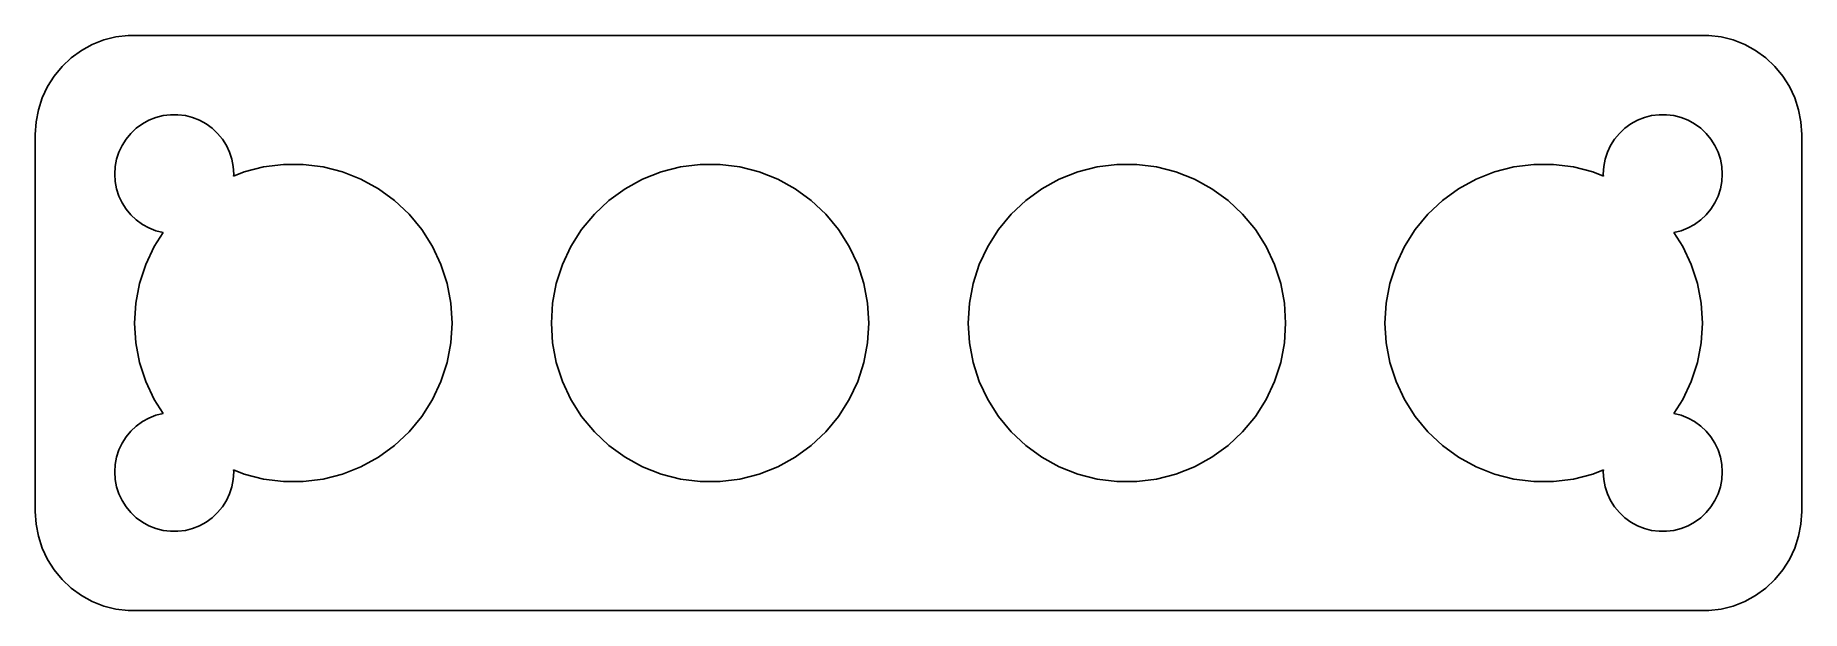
# Model space of a CAD drawing. Header units: metres. Extents: x -44.5 to 44.5, y -14.5 to 14.5.
import ezdxf

# ---------------------------------------------------------------- set-up
doc = ezdxf.new("R2010")
doc.units = ezdxf.units.M

msp = doc.modelspace()

# ---------------------------------------------------------------- linework, layer by layer
for p, q in [((-41.0451, 14.2553), (-41.6289, 14.0241)), ((-40.4369, 14.4114), (-41.0451, 14.2553)), ((-39.8139, 14.4901), (-40.4369, 14.4114)), ((39.8139, 14.4901), (-39.8139, 14.4901)), ((40.4369, 14.4114), (39.8139, 14.4901)), ((41.0451, 14.2553), (40.4369, 14.4114)), ((41.6289, 14.0241), (41.0451, 14.2553)), ((-42.6871, 13.3526), (-43.1448, 12.9227)), ((-42.1791, 13.7216), (-42.6871, 13.3526)), ((-41.6289, 14.0241), (-42.1791, 13.7216)), ((42.1791, 13.7216), (41.6289, 14.0241)), ((42.6871, 13.3526), (42.1791, 13.7216)), ((43.1448, 12.9227), (42.6871, 13.3526)), ((-43.1448, 12.9227), (-43.5451, 12.4389)), ((43.5451, 12.4389), (43.1448, 12.9227)), ((-43.8815, 11.9088), (-44.1489, 11.3406)), ((-43.5451, 12.4389), (-43.8815, 11.9088)), ((43.8815, 11.9088), (43.5451, 12.4389)), ((44.1489, 11.3406), (43.8815, 11.9088)), ((-44.3429, 10.7434), (-44.4606, 10.1267)), ((-44.1489, 11.3406), (-44.3429, 10.7434)), ((44.3429, 10.7434), (44.1489, 11.3406)), ((44.4606, 10.1267), (44.3429, 10.7434)), ((-44.4606, 10.1267), (-44.5, 9.5)), ((-39.6869, 9.55363), (-39.4123, 9.81154)), ((-39.4123, 9.81154), (-39.1075, 10.033)), ((-39.1075, 10.033), (-38.7773, 10.2145)), ((-38.7773, 10.2145), (-38.427, 10.3532)), ((-38.427, 10.3532), (-38.0621, 10.4469)), ((-38.0621, 10.4469), (-37.6884, 10.4941)), ((-37.6884, 10.4941), (-37.3116, 10.4941)), ((-37.3116, 10.4941), (-36.9379, 10.4469)), ((-36.9379, 10.4469), (-36.5729, 10.3532)), ((-36.5729, 10.3532), (-36.2227, 10.2145)), ((-36.2227, 10.2145), (-35.8925, 10.033)), ((-35.8925, 10.033), (-35.5877, 9.81154)), ((-35.5877, 9.81154), (-35.3131, 9.55363)), ((35.3131, 9.55363), (35.5877, 9.81154)), ((35.5877, 9.81154), (35.8925, 10.033)), ((35.8925, 10.033), (36.2227, 10.2145)), ((36.2227, 10.2145), (36.5729, 10.3532)), ((36.5729, 10.3532), (36.9379, 10.4469)), ((36.9379, 10.4469), (37.3116, 10.4941)), ((37.3116, 10.4941), (37.6884, 10.4941)), ((37.6884, 10.4941), (38.0621, 10.4469)), ((38.0621, 10.4469), (38.427, 10.3532)), ((38.427, 10.3532), (38.7773, 10.2145)), ((38.7773, 10.2145), (39.1075, 10.033)), ((39.1075, 10.033), (39.4123, 9.81154)), ((39.4123, 9.81154), (39.6869, 9.55363)), ((44.5, 9.5), (44.4606, 10.1267)), ((-44.5, 9.5), (-44.5, -9.5)), ((-40.2893, 8.60437), (-40.1289, 8.94525)), ((-40.1289, 8.94525), (-39.927, 9.26335)), ((-39.927, 9.26335), (-39.6869, 9.55363)), ((-35.3131, 9.55363), (-35.0729, 9.26335)), ((-35.0729, 9.26335), (-34.8711, 8.94525)), ((-34.8711, 8.94525), (-34.7107, 8.60437)), ((34.7107, 8.60437), (34.8711, 8.94525)), ((34.8711, 8.94525), (35.0729, 9.26335)), ((35.0729, 9.26335), (35.3131, 9.55363)), ((39.6869, 9.55363), (39.927, 9.26335)), ((39.927, 9.26335), (40.1289, 8.94525)), ((40.1289, 8.94525), (40.2893, 8.60437)), ((44.5, -9.5), (44.5, 9.5)), ((-40.4763, 7.87599), (-40.4057, 8.24606)), ((-40.4057, 8.24606), (-40.2893, 8.60437)), ((-34.7107, 8.60437), (-34.5942, 8.24606)), ((-34.5942, 8.24606), (-34.5237, 7.87599)), ((34.5237, 7.87599), (34.5942, 8.24606)), ((34.5942, 8.24606), (34.7107, 8.60437)), ((40.2893, 8.60437), (40.4057, 8.24606)), ((40.4057, 8.24606), (40.4763, 7.87599)), ((-40.5, 7.5), (-40.4763, 7.87599)), ((-40.4763, 7.12399), (-40.5, 7.5)), ((-40.4057, 6.75392), (-40.4763, 7.12399)), ((-34.5237, 7.87599), (-34.5, 7.5)), ((-34.5065, 7.39688), (-33.9721, 7.60844)), ((-34.5, 7.5), (-34.5065, 7.39688)), ((-33.9721, 7.60844), (-32.999, 7.85829)), ((-32.999, 7.85829), (-32.0023, 7.98421)), ((-32.0023, 7.98421), (-30.9977, 7.98421)), ((-30.9977, 7.98421), (-30.0009, 7.85829)), ((-30.0009, 7.85829), (-29.0279, 7.60844)), ((-29.0279, 7.60844), (-28.0938, 7.2386)), ((-28.0938, 7.2386), (-27.2134, 6.75461)), ((-14.7866, 6.75461), (-13.9062, 7.2386)), ((-13.9062, 7.2386), (-12.9721, 7.60844)), ((-12.9721, 7.60844), (-11.999, 7.85829)), ((-11.999, 7.85829), (-11.0023, 7.98421)), ((-11.0023, 7.98421), (-9.99767, 7.98421)), ((-9.99767, 7.98421), (-9.00095, 7.85829)), ((-9.00095, 7.85829), (-8.02786, 7.60844)), ((-8.02786, 7.60844), (-7.09377, 7.2386)), ((-7.09377, 7.2386), (-6.21338, 6.75461)), ((6.21338, 6.75461), (7.09377, 7.2386)), ((7.09377, 7.2386), (8.02786, 7.60844)), ((8.02786, 7.60844), (9.00095, 7.85829)), ((9.00095, 7.85829), (9.99767, 7.98421)), ((9.99767, 7.98421), (11.0023, 7.98421)), ((11.0023, 7.98421), (11.999, 7.85829)), ((11.999, 7.85829), (12.9721, 7.60844)), ((12.9721, 7.60844), (13.9062, 7.2386)), ((13.9062, 7.2386), (14.7866, 6.75461)), ((27.2134, 6.75461), (28.0938, 7.2386)), ((28.0938, 7.2386), (29.0279, 7.60844)), ((29.0279, 7.60844), (30.0009, 7.85829)), ((30.0009, 7.85829), (30.9977, 7.98421)), ((30.9977, 7.98421), (32.0023, 7.98421)), ((32.0023, 7.98421), (32.999, 7.85829)), ((32.999, 7.85829), (33.9721, 7.60844)), ((33.9721, 7.60844), (34.5065, 7.39688)), ((34.5, 7.5), (34.5237, 7.87599)), ((34.5065, 7.39688), (34.5, 7.5)), ((40.4763, 7.12399), (40.4057, 6.75392)), ((40.4763, 7.87599), (40.5, 7.5)), ((40.5, 7.5), (40.4763, 7.12399)), ((-40.2893, 6.39561), (-40.4057, 6.75392)), ((-40.1289, 6.05473), (-40.2893, 6.39561)), ((-27.2134, 6.75461), (-26.4006, 6.16409)), ((-15.5994, 6.16409), (-14.7866, 6.75461)), ((-6.21338, 6.75461), (-5.4006, 6.16409)), ((5.4006, 6.16409), (6.21338, 6.75461)), ((14.7866, 6.75461), (15.5994, 6.16409)), ((26.4006, 6.16409), (27.2134, 6.75461)), ((40.2893, 6.39561), (40.1289, 6.05473)), ((40.4057, 6.75392), (40.2893, 6.39561)), ((-39.927, 5.73663), (-40.1289, 6.05473)), ((-39.6869, 5.44635), (-39.927, 5.73663)), ((-39.4123, 5.18845), (-39.6869, 5.44635)), ((-26.4006, 6.16409), (-25.6682, 5.47636)), ((-25.6682, 5.47636), (-25.0279, 4.70227)), ((-16.9721, 4.70227), (-16.3317, 5.47636)), ((-16.3317, 5.47636), (-15.5994, 6.16409)), ((-5.4006, 6.16409), (-4.66824, 5.47636)), ((-4.66824, 5.47636), (-4.02786, 4.70227)), ((4.02786, 4.70227), (4.66824, 5.47636)), ((4.66824, 5.47636), (5.4006, 6.16409)), ((15.5994, 6.16409), (16.3317, 5.47636)), ((16.3317, 5.47636), (16.9721, 4.70227)), ((25.0279, 4.70227), (25.6682, 5.47636)), ((25.6682, 5.47636), (26.4006, 6.16409)), ((39.6869, 5.44635), (39.4123, 5.18845)), ((39.927, 5.73663), (39.6869, 5.44635)), ((40.1289, 6.05473), (39.927, 5.73663)), ((-39.1075, 4.96701), (-39.4123, 5.18845)), ((-38.7773, 4.78551), (-39.1075, 4.96701)), ((-38.427, 4.64682), (-38.7773, 4.78551)), ((-38.5105, 3.85402), (-38.0661, 4.55415)), ((-38.0661, 4.55415), (-38.427, 4.64682)), ((-25.0279, 4.70227), (-24.4895, 3.85402)), ((-17.5105, 3.85402), (-16.9721, 4.70227)), ((-4.02786, 4.70227), (-3.48953, 3.85402)), ((3.48953, 3.85402), (4.02786, 4.70227)), ((16.9721, 4.70227), (17.5105, 3.85402)), ((24.4895, 3.85402), (25.0279, 4.70227)), ((38.427, 4.64682), (38.0661, 4.55415)), ((38.0661, 4.55415), (38.5105, 3.85402)), ((38.7773, 4.78551), (38.427, 4.64682)), ((39.1075, 4.96701), (38.7773, 4.78551)), ((39.4123, 5.18845), (39.1075, 4.96701)), ((-38.9382, 2.94499), (-38.5105, 3.85402)), ((-24.4895, 3.85402), (-24.0618, 2.94499)), ((-17.9382, 2.94499), (-17.5105, 3.85402)), ((-3.48953, 3.85402), (-3.06178, 2.94499)), ((3.06178, 2.94499), (3.48953, 3.85402)), ((17.5105, 3.85402), (17.9382, 2.94499)), ((24.0618, 2.94499), (24.4895, 3.85402)), ((38.5105, 3.85402), (38.9382, 2.94499)), ((-39.2487, 1.98952), (-38.9382, 2.94499)), ((-24.0618, 2.94499), (-23.7513, 1.98952)), ((-18.2487, 1.98952), (-17.9382, 2.94499)), ((-3.06178, 2.94499), (-2.75133, 1.98952)), ((2.75133, 1.98952), (3.06178, 2.94499)), ((17.9382, 2.94499), (18.2487, 1.98952)), ((23.7513, 1.98952), (24.0618, 2.94499)), ((38.9382, 2.94499), (39.2487, 1.98952)), ((-39.4369, 1.00266), (-39.2487, 1.98952)), ((-23.7513, 1.98952), (-23.5631, 1.00266)), ((-18.4369, 1.00266), (-18.2487, 1.98952)), ((-2.75133, 1.98952), (-2.56308, 1.00266)), ((2.56308, 1.00266), (2.75133, 1.98952)), ((18.2487, 1.98952), (18.4369, 1.00266)), ((23.5631, 1.00266), (23.7513, 1.98952)), ((39.2487, 1.98952), (39.4369, 1.00266)), ((-39.5, 0), (-39.4369, 1.00266)), ((-23.5631, 1.00266), (-23.5, 0)), ((-18.5, 0), (-18.4369, 1.00266)), ((-2.56308, 1.00266), (-2.5, 0)), ((2.5, 0), (2.56308, 1.00266)), ((18.4369, 1.00266), (18.5, 0)), ((23.5, 0), (23.5631, 1.00266)), ((39.4369, 1.00266), (39.5, 0)), ((-39.4369, -1.00266), (-39.5, 0)), ((-23.5, 0), (-23.5631, -1.00266)), ((-18.4369, -1.00266), (-18.5, 0)), ((-2.5, 0), (-2.56308, -1.00266)), ((2.56308, -1.00266), (2.5, 0)), ((18.5, 0), (18.4369, -1.00266)), ((23.5631, -1.00266), (23.5, 0)), ((39.5, 0), (39.4369, -1.00266)), ((-39.2487, -1.98952), (-39.4369, -1.00266)), ((-23.5631, -1.00266), (-23.7513, -1.98952)), ((-18.2487, -1.98952), (-18.4369, -1.00266)), ((-2.56308, -1.00266), (-2.75133, -1.98952)), ((2.75133, -1.98952), (2.56308, -1.00266)), ((18.4369, -1.00266), (18.2487, -1.98952)), ((23.7513, -1.98952), (23.5631, -1.00266)), ((39.4369, -1.00266), (39.2487, -1.98952)), ((-38.9382, -2.94499), (-39.2487, -1.98952)), ((-23.7513, -1.98952), (-24.0618, -2.94499)), ((-17.9382, -2.94499), (-18.2487, -1.98952)), ((-2.75133, -1.98952), (-3.06178, -2.94499)), ((3.06178, -2.94499), (2.75133, -1.98952)), ((18.2487, -1.98952), (17.9382, -2.94499)), ((24.0618, -2.94499), (23.7513, -1.98952)), ((39.2487, -1.98952), (38.9382, -2.94499)), ((-38.5105, -3.85402), (-38.9382, -2.94499)), ((-24.0618, -2.94499), (-24.4895, -3.85402)), ((-17.5105, -3.85402), (-17.9382, -2.94499)), ((-3.06178, -2.94499), (-3.48953, -3.85402)), ((3.48953, -3.85402), (3.06178, -2.94499)), ((17.9382, -2.94499), (17.5105, -3.85402)), ((24.4895, -3.85402), (24.0618, -2.94499)), ((38.9382, -2.94499), (38.5105, -3.85402)), ((-38.0661, -4.55415), (-38.5105, -3.85402)), ((-24.4895, -3.85402), (-25.0279, -4.70227)), ((-16.9721, -4.70227), (-17.5105, -3.85402)), ((-3.48953, -3.85402), (-4.02786, -4.70227)), ((4.02786, -4.70227), (3.48953, -3.85402)), ((17.5105, -3.85402), (16.9721, -4.70227)), ((25.0279, -4.70227), (24.4895, -3.85402)), ((38.5105, -3.85402), (38.0661, -4.55415)), ((-39.6869, -5.44635), (-39.4123, -5.18845)), ((-39.4123, -5.18845), (-39.1075, -4.96701)), ((-39.1075, -4.96701), (-38.7773, -4.78551)), ((-38.7773, -4.78551), (-38.427, -4.64682)), ((-38.427, -4.64682), (-38.0661, -4.55415)), ((-25.0279, -4.70227), (-25.6682, -5.47636)), ((-16.3317, -5.47636), (-16.9721, -4.70227)), ((-4.02786, -4.70227), (-4.66824, -5.47636)), ((4.66824, -5.47636), (4.02786, -4.70227)), ((16.9721, -4.70227), (16.3317, -5.47636)), ((25.6682, -5.47636), (25.0279, -4.70227)), ((38.0661, -4.55415), (38.427, -4.64682)), ((38.427, -4.64682), (38.7773, -4.78551)), ((38.7773, -4.78551), (39.1075, -4.96701)), ((39.1075, -4.96701), (39.4123, -5.18845)), ((39.4123, -5.18845), (39.6869, -5.44635)), ((-40.2893, -6.39561), (-40.1289, -6.05473)), ((-40.1289, -6.05473), (-39.927, -5.73663)), ((-39.927, -5.73663), (-39.6869, -5.44635)), ((-26.4006, -6.16409), (-27.2134, -6.75461)), ((-25.6682, -5.47636), (-26.4006, -6.16409)), ((-15.5994, -6.16409), (-16.3317, -5.47636)), ((-14.7866, -6.75461), (-15.5994, -6.16409)), ((-5.4006, -6.16409), (-6.21338, -6.75461)), ((-4.66824, -5.47636), (-5.4006, -6.16409)), ((5.4006, -6.16409), (4.66824, -5.47636)), ((6.21338, -6.75461), (5.4006, -6.16409)), ((15.5994, -6.16409), (14.7866, -6.75461)), ((16.3317, -5.47636), (15.5994, -6.16409)), ((26.4006, -6.16409), (25.6682, -5.47636)), ((27.2134, -6.75461), (26.4006, -6.16409)), ((39.6869, -5.44635), (39.927, -5.73663)), ((39.927, -5.73663), (40.1289, -6.05473)), ((40.1289, -6.05473), (40.2893, -6.39561)), ((-40.4763, -7.12399), (-40.4057, -6.75392)), ((-40.4057, -6.75392), (-40.2893, -6.39561)), ((-27.2134, -6.75461), (-28.0938, -7.2386)), ((-13.9062, -7.2386), (-14.7866, -6.75461)), ((-6.21338, -6.75461), (-7.09377, -7.2386)), ((7.09377, -7.2386), (6.21338, -6.75461)), ((14.7866, -6.75461), (13.9062, -7.2386)), ((28.0938, -7.2386), (27.2134, -6.75461)), ((40.2893, -6.39561), (40.4057, -6.75392)), ((40.4057, -6.75392), (40.4763, -7.12399)), ((-40.5, -7.5), (-40.4763, -7.12399)), ((-40.4763, -7.87599), (-40.5, -7.5)), ((-40.4057, -8.24606), (-40.4763, -7.87599)), ((-34.5237, -7.87599), (-34.5942, -8.24606)), ((-34.5, -7.5), (-34.5237, -7.87599)), ((-33.9721, -7.60844), (-34.5065, -7.39688)), ((-34.5065, -7.39688), (-34.5, -7.5)), ((-32.999, -7.85829), (-33.9721, -7.60844)), ((-32.0023, -7.98421), (-32.999, -7.85829)), ((-30.9977, -7.98421), (-32.0023, -7.98421)), ((-30.0009, -7.85829), (-30.9977, -7.98421)), ((-29.0279, -7.60844), (-30.0009, -7.85829)), ((-28.0938, -7.2386), (-29.0279, -7.60844)), ((-12.9721, -7.60844), (-13.9062, -7.2386)), ((-11.999, -7.85829), (-12.9721, -7.60844)), ((-11.0023, -7.98421), (-11.999, -7.85829)), ((-9.99767, -7.98421), (-11.0023, -7.98421)), ((-9.00095, -7.85829), (-9.99767, -7.98421)), ((-8.02786, -7.60844), (-9.00095, -7.85829)), ((-7.09377, -7.2386), (-8.02786, -7.60844)), ((8.02786, -7.60844), (7.09377, -7.2386)), ((9.00095, -7.85829), (8.02786, -7.60844)), ((9.99767, -7.98421), (9.00095, -7.85829)), ((11.0023, -7.98421), (9.99767, -7.98421)), ((11.999, -7.85829), (11.0023, -7.98421)), ((12.9721, -7.60844), (11.999, -7.85829)), ((13.9062, -7.2386), (12.9721, -7.60844)), ((29.0279, -7.60844), (28.0938, -7.2386)), ((30.0009, -7.85829), (29.0279, -7.60844)), ((30.9977, -7.98421), (30.0009, -7.85829)), ((32.0023, -7.98421), (30.9977, -7.98421)), ((32.999, -7.85829), (32.0023, -7.98421)), ((33.9721, -7.60844), (32.999, -7.85829)), ((34.5065, -7.39688), (33.9721, -7.60844)), ((34.5, -7.5), (34.5065, -7.39688)), ((34.5237, -7.87599), (34.5, -7.5)), ((34.5942, -8.24606), (34.5237, -7.87599)), ((40.4763, -7.87599), (40.4057, -8.24606)), ((40.4763, -7.12399), (40.5, -7.5)), ((40.5, -7.5), (40.4763, -7.87599)), ((-40.2893, -8.60437), (-40.4057, -8.24606)), ((-40.1289, -8.94525), (-40.2893, -8.60437)), ((-34.7107, -8.60437), (-34.8711, -8.94525)), ((-34.5942, -8.24606), (-34.7107, -8.60437)), ((34.7107, -8.60437), (34.5942, -8.24606)), ((34.8711, -8.94525), (34.7107, -8.60437)), ((40.2893, -8.60437), (40.1289, -8.94525)), ((40.4057, -8.24606), (40.2893, -8.60437)), ((-44.5, -9.5), (-44.4606, -10.1267)), ((-39.927, -9.26335), (-40.1289, -8.94525)), ((-39.6869, -9.55363), (-39.927, -9.26335)), ((-39.4123, -9.81154), (-39.6869, -9.55363)), ((-35.3131, -9.55363), (-35.5877, -9.81154)), ((-35.0729, -9.26335), (-35.3131, -9.55363)), ((-34.8711, -8.94525), (-35.0729, -9.26335)), ((35.0729, -9.26335), (34.8711, -8.94525)), ((35.3131, -9.55363), (35.0729, -9.26335)), ((35.5877, -9.81154), (35.3131, -9.55363)), ((39.6869, -9.55363), (39.4123, -9.81154)), ((39.927, -9.26335), (39.6869, -9.55363)), ((40.1289, -8.94525), (39.927, -9.26335)), ((44.4606, -10.1267), (44.5, -9.5)), ((-44.4606, -10.1267), (-44.3429, -10.7434)), ((-39.1075, -10.033), (-39.4123, -9.81154)), ((-38.7773, -10.2145), (-39.1075, -10.033)), ((-38.427, -10.3532), (-38.7773, -10.2145)), ((-38.0621, -10.4469), (-38.427, -10.3532)), ((-37.6884, -10.4941), (-38.0621, -10.4469)), ((-37.3116, -10.4941), (-37.6884, -10.4941)), ((-36.9379, -10.4469), (-37.3116, -10.4941)), ((-36.5729, -10.3532), (-36.9379, -10.4469)), ((-36.2227, -10.2145), (-36.5729, -10.3532)), ((-35.8925, -10.033), (-36.2227, -10.2145)), ((-35.5877, -9.81154), (-35.8925, -10.033)), ((35.8925, -10.033), (35.5877, -9.81154)), ((36.2227, -10.2145), (35.8925, -10.033)), ((36.5729, -10.3532), (36.2227, -10.2145)), ((36.9379, -10.4469), (36.5729, -10.3532)), ((37.3116, -10.4941), (36.9379, -10.4469)), ((37.6884, -10.4941), (37.3116, -10.4941)), ((38.0621, -10.4469), (37.6884, -10.4941)), ((38.427, -10.3532), (38.0621, -10.4469)), ((38.7773, -10.2145), (38.427, -10.3532)), ((39.1075, -10.033), (38.7773, -10.2145)), ((39.4123, -9.81154), (39.1075, -10.033)), ((44.3429, -10.7434), (44.4606, -10.1267)), ((-44.3429, -10.7434), (-44.1489, -11.3406)), ((-44.1489, -11.3406), (-43.8815, -11.9088)), ((43.8815, -11.9088), (44.1489, -11.3406)), ((44.1489, -11.3406), (44.3429, -10.7434)), ((-43.8815, -11.9088), (-43.5451, -12.4389)), ((-43.5451, -12.4389), (-43.1448, -12.9227)), ((43.1448, -12.9227), (43.5451, -12.4389)), ((43.5451, -12.4389), (43.8815, -11.9088)), ((-43.1448, -12.9227), (-42.6871, -13.3526)), ((42.6871, -13.3526), (43.1448, -12.9227)), ((-42.6871, -13.3526), (-42.1791, -13.7216)), ((-42.1791, -13.7216), (-41.6289, -14.0241)), ((-41.6289, -14.0241), (-41.0451, -14.2553)), ((41.0451, -14.2553), (41.6289, -14.0241)), ((41.6289, -14.0241), (42.1791, -13.7216)), ((42.1791, -13.7216), (42.6871, -13.3526)), ((-41.0451, -14.2553), (-40.4369, -14.4114)), ((-40.4369, -14.4114), (-39.8139, -14.4901)), ((-39.8139, -14.4901), (39.8139, -14.4901)), ((39.8139, -14.4901), (40.4369, -14.4114)), ((40.4369, -14.4114), (41.0451, -14.2553))]:
    msp.add_line(p, q)

doc.saveas('drawing.dxf')
